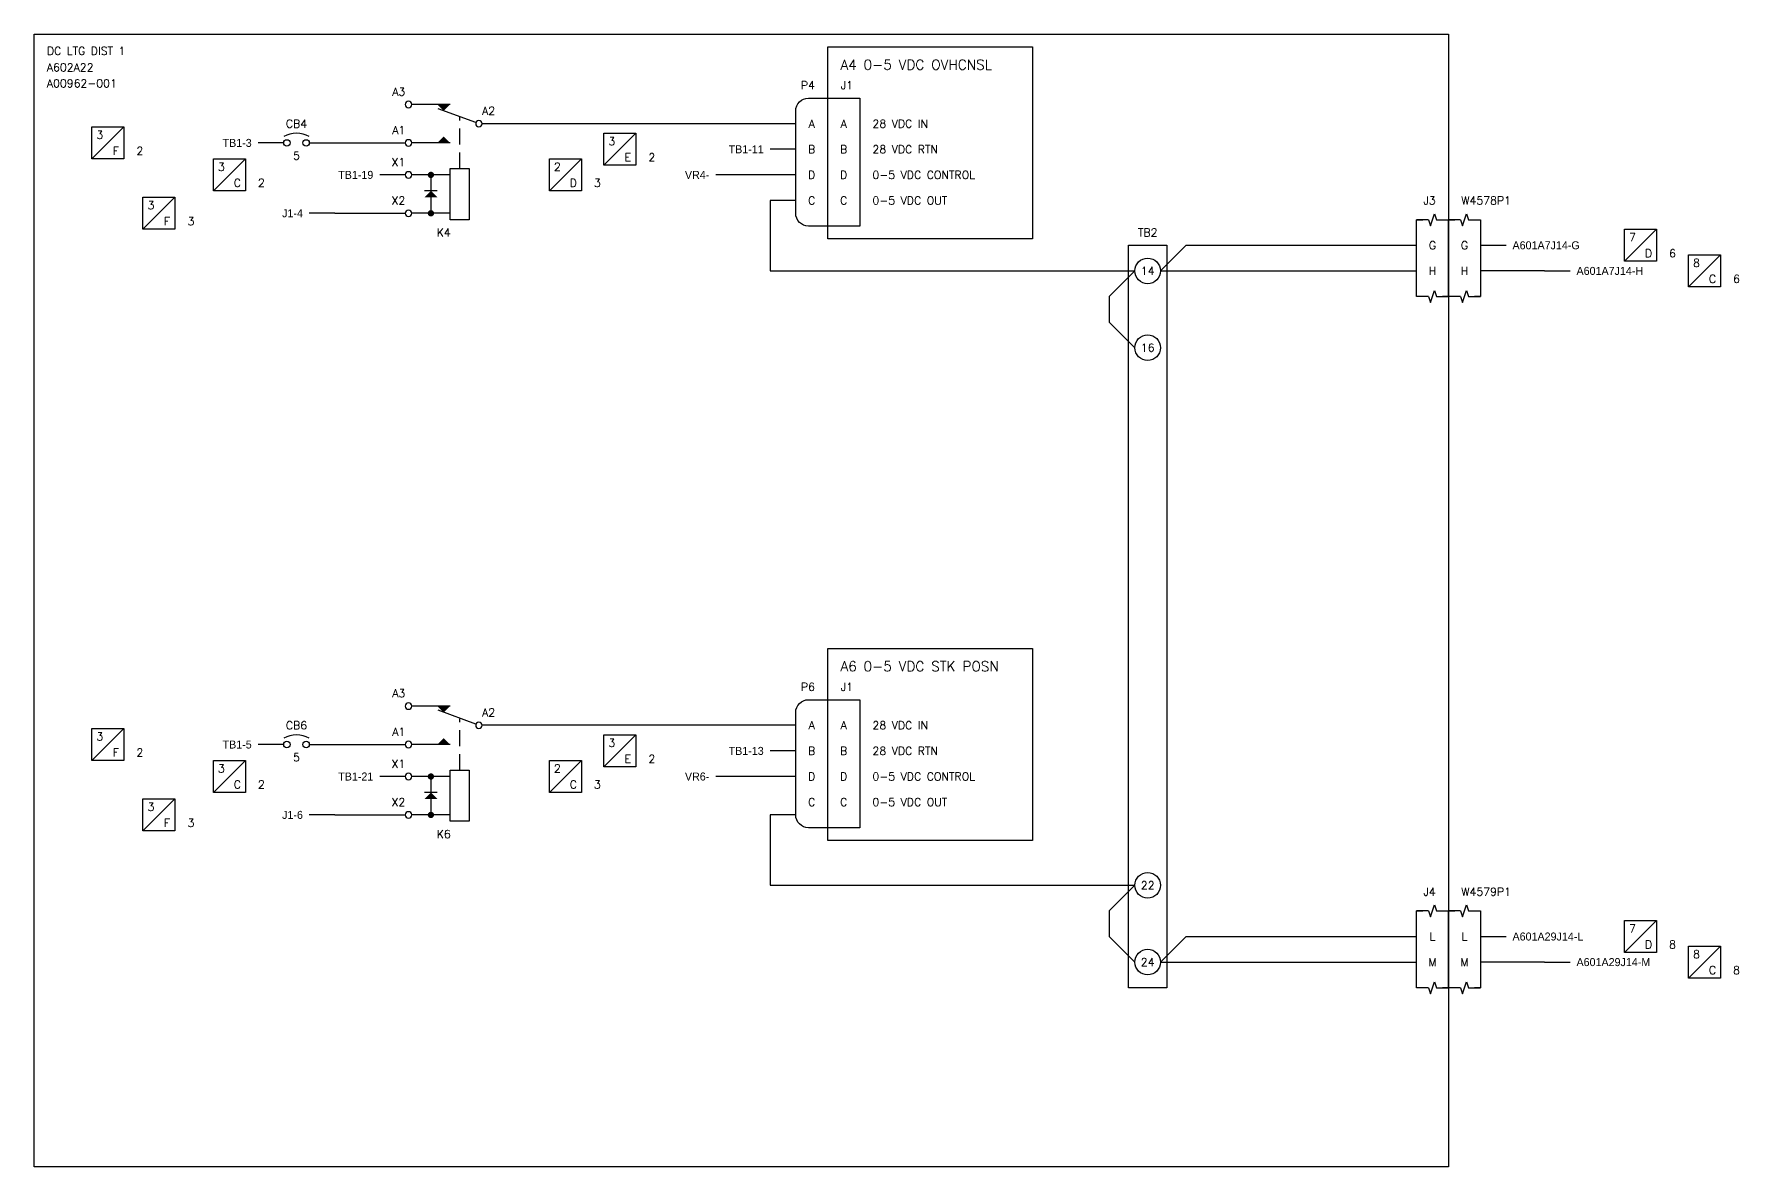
# Model space of a CAD drawing. Extents: x -29 to 207, y 0 to 19.
# Drawn here: x 93 to 119.64, y 0.4 to 18.1 of the extents above; entities that cross this region are included whole.
import ezdxf
from ezdxf.enums import TextEntityAlignment as Align

# ---------------------------------------------------------------- set-up
doc = ezdxf.new("R2010")
doc.units = 0
doc.header["$MEASUREMENT"] = 0
doc.linetypes.add('DASHED2', pattern=[0.375, 0.25, -0.125])
doc.linetypes.add('DGN5', pattern=[0.257567, 0.085856, -0.171711])
doc.layers.get('0').update_dxf_attribs({"linetype": 'CONTINUOUS'})
doc.styles.add('SCHEMATIC', font='romans.shx', dxfattribs={"height": 0.125})

# ---------------------------------------------------------------- blocks, each defined once
blk = doc.blocks.new('SPDT_RELAY')
for points in [[(0.5, 0.3), (0.7, 0.3), (0.6, 0.2)], [(0.5, -0.3), (0.7, -0.3), (0.6, -0.2)], [(0.7, -1.15), (0.9, -1.15), (0.8, -1.05)]]:
    blk.add_hatch(color=7).paths.add_polyline_path(points)
h = blk.add_hatch(color=7)
edge = h.paths.add_edge_path()
edge.add_arc((0.8, -0.8), 0.05, 0, 360)
h = blk.add_hatch(color=7)
edge = h.paths.add_edge_path()
edge.add_arc((0.8, -1.4), 0.05, 0, 360)
at = {"color": 7}
for p, q in [((0.5, 0.3), (1.1, 0.3)), ((0.098, 0.017), (0.687, 0.234)), ((0.5, -0.3), (1.1, -0.3)), ((0.5, -0.8), (1.1, -0.8)), ((0.7, -1.05), (0.9, -1.05)), ((0.8, -0.8), (0.8, -1.4)), ((0.5, -1.4), (1.1, -1.4))]:
    blk.add_line(p, q, dxfattribs=at)
at = {"color": 7, "linetype": 'DASHED2'}
blk.add_line((0.35, -0.7), (0.35, 0.1), dxfattribs=at)
at = {"color": 7}
blk.add_lwpolyline([(0.5, -0.7), (0.2, -0.7), (0.2, -1.5), (0.5, -1.5)], close=True, dxfattribs=at)
for centre in [(1.15, 0.3), (0.05, 0), (1.15, -0.3), (1.15, -0.8), (1.15, -1.4)]:
    blk.add_circle(centre, 0.05, dxfattribs=at)
blk = doc.blocks.new('SPDT_CIRCUIT_BREAKER')
at = {"color": 7, "xscale": -1}
blk.add_blockref('SPDT_RELAY', (0, 0), dxfattribs=at)
at = {"color": 7, "style": 'SCHEMATIC'}
for s, p in [('A3', (-1.2, 0.5)), ('A1', (-1.2, -0.1)), ('X1', (-1.2, -0.6)), ('X2', (-1.2, -1.2))]:
    blk.add_text(s, height=0.125, dxfattribs=at).set_placement(p, align=Align.MIDDLE_RIGHT)
blk.add_text('A2', height=0.125, dxfattribs=at).set_placement((0, 0.2), align=Align.MIDDLE_LEFT)
blk = doc.blocks.new('DEST_FROM')
for p, q in [((-2.999, -0.25), (-2.499, 0.25)), ((0, 0), (-0.4, 0))]:
    blk.add_line(p, q)
blk.add_lwpolyline([(-2.999, 0.25), (-2.499, 0.25), (-2.499, -0.25), (-2.999, -0.25)], close=True)
for tag, p in [('DWG_TITLE', (-3.399, 0)), ('DWG_#', (-3.402, -0.2))]:
    blk.add_attdef(tag, text='', height=0.125).set_placement(p, align=Align.RIGHT)
at = {"style": 'SCHEMATIC'}
for p in [(-2.874, 0.125), (-2.624, -0.125)]:
    blk.add_attdef('X', text='', height=0.125, dxfattribs=at).set_placement(p, align=Align.MIDDLE)
blk.add_attdef('CONTACT_REFDES', text='', height=0.125).set_placement((-0.5, 0), align=Align.MIDDLE_RIGHT)
blk.add_attdef('X', text='', height=0.125, dxfattribs=at).set_placement((-2.249, -0.125), align=Align.MIDDLE_CENTER)
blk = doc.blocks.new('DEST_TO')
for p, q in [((0, 0), (0.4, 0)), ((2.25, -0.25), (2.75, 0.25))]:
    blk.add_line(p, q)
blk.add_lwpolyline([(2.25, 0.25), (2.75, 0.25), (2.75, -0.25), (2.25, -0.25)], close=True)
blk.add_attdef('CONTACT_REFDES', text='', height=0.125).set_placement((0.5, 0), align=Align.MIDDLE_LEFT)
at = {"style": 'SCHEMATIC'}
for p in [(2.375, 0.125), (2.625, -0.125)]:
    blk.add_attdef('X', text='', height=0.125, dxfattribs=at).set_placement(p, align=Align.MIDDLE)
for tag, p in [('DWG_TITLE', (3.3, 0)), ('DWG_#', (3.3, -0.2))]:
    blk.add_attdef(tag, p, '', height=0.125)
blk.add_attdef('X', text='', height=0.125, dxfattribs=at).set_placement((3, -0.125), align=Align.MIDDLE_CENTER)

msp = doc.modelspace()

# ---------------------------------------------------------------- linework, layer by layer
for p, q in [((104.9, 16.7), (100, 16.7)), ((97.3, 16.4), (98.8, 16.4)), ((104.9, 15.9), (104.05, 15.9)), ((97.7, 15.3), (98.8, 15.3)), ((110.2, 14.4), (109.8, 14)), ((116.6, 14.4), (115.6, 14.4)), ((109.8, 14), (109.8, 13.6)), ((110.2, 13.2), (109.8, 13.6)), ((104.9, 7.3), (100, 7.3)), ((97.3, 7), (98.8, 7)), ((104.9, 6.5), (104.05, 6.5)), ((97.7, 5.9), (98.8, 5.9)), ((110.2, 4.8), (109.8, 4.4)), ((109.8, 4.4), (109.8, 4)), ((110.2, 3.6), (109.8, 4)), ((116.6, 3.6), (115.6, 3.6))]:
    msp.add_line(p, q)
at = {"linetype": 'ByBlock'}
for p, q in [((114.787, 15.2), (114.6, 15.2)), ((114.787, 15.2), (114.819, 15.106)), ((114.819, 15.106), (114.881, 15.294)), ((114.881, 15.294), (114.912, 15.2)), ((114.912, 15.2), (115.1, 15.2)), ((115.287, 15.2), (115.1, 15.2)), ((115.287, 15.2), (115.319, 15.106)), ((115.319, 15.106), (115.381, 15.294)), ((115.381, 15.294), (115.412, 15.2)), ((115.412, 15.2), (115.6, 15.2)), ((114.787, 14), (114.6, 14)), ((114.787, 14), (114.819, 13.906)), ((114.819, 13.906), (114.881, 14.094)), ((114.881, 14.094), (114.912, 14)), ((114.912, 14), (115.1, 14)), ((115.287, 14), (115.1, 14)), ((115.287, 14), (115.319, 13.906)), ((115.319, 13.906), (115.381, 14.094)), ((115.381, 14.094), (115.412, 14)), ((115.412, 14), (115.6, 14)), ((114.787, 4.4), (114.6, 4.4)), ((114.787, 4.4), (114.819, 4.306)), ((114.819, 4.306), (114.881, 4.494)), ((114.881, 4.494), (114.912, 4.4)), ((114.912, 4.4), (115.1, 4.4)), ((115.287, 4.4), (115.1, 4.4)), ((115.287, 4.4), (115.319, 4.306)), ((115.319, 4.306), (115.381, 4.494)), ((115.381, 4.494), (115.412, 4.4)), ((115.412, 4.4), (115.6, 4.4)), ((114.787, 3.2), (114.6, 3.2)), ((114.787, 3.2), (114.819, 3.106)), ((114.819, 3.106), (114.881, 3.294)), ((114.881, 3.294), (114.912, 3.2)), ((114.912, 3.2), (115.1, 3.2)), ((115.287, 3.2), (115.1, 3.2)), ((115.287, 3.2), (115.319, 3.106)), ((115.319, 3.106), (115.381, 3.294)), ((115.381, 3.294), (115.412, 3.2)), ((115.412, 3.2), (115.6, 3.2))]:
    msp.add_line(p, q, dxfattribs=at)
for points in [[(93, 18.1), (115.1, 18.1), (115.1, 0.4), (93, 0.4)], [(105.4, 17.9), (108.6, 17.9), (108.6, 14.9), (105.4, 14.9)], [(110.1, 14.8), (110.7, 14.8), (110.7, 3.2), (110.1, 3.2)], [(105.4, 8.5), (108.6, 8.5), (108.6, 5.5), (105.4, 5.5)]]:
    msp.add_lwpolyline(points, close=True)
for points in [[(105.1, 17.1), (105.9, 17.1), (105.9, 15.1), (105.1, 15.1, -0.414214), (104.9, 15.3), (104.9, 16.9, -0.414214)], [(105.1, 7.7), (105.9, 7.7), (105.9, 5.7), (105.1, 5.7, -0.414214), (104.9, 5.9), (104.9, 7.5, -0.414214)]]:
    msp.add_lwpolyline(points, format="xyb", close=True)
for points in [[(104.9, 15.5), (104.5, 15.5), (104.5, 14.4), (110.2, 14.4)], [(110.6, 14.4), (111, 14.8), (113.3, 14.8), (113.9, 14.8), (114.6, 14.8)], [(110.6, 14.4), (113.1, 14.4), (113.6, 14.4), (114.6, 14.4)], [(104.9, 5.9), (104.5, 5.9), (104.5, 4.8), (110.2, 4.8)], [(110.6, 3.6), (111, 4), (113.3, 4), (113.9, 4), (114.6, 4)], [(110.6, 3.6), (113.1, 3.6), (113.6, 3.6), (114.6, 3.6)]]:
    msp.add_lwpolyline(points)
for points in [[(114.7, 14), (114.6, 14), (114.6, 15.2), (114.7, 15.2)], [(115.006, 15.2), (115.1, 15.2), (115.1, 14), (115.006, 14)], [(115.2, 14), (115.1, 14), (115.1, 15.2), (115.2, 15.2)], [(115.506, 15.2), (115.6, 15.2), (115.6, 14), (115.506, 14)], [(114.7, 3.2), (114.6, 3.2), (114.6, 4.4), (114.7, 4.4)], [(115.006, 4.4), (115.1, 4.4), (115.1, 3.2), (115.006, 3.2)], [(115.2, 3.2), (115.1, 3.2), (115.1, 4.4), (115.2, 4.4)], [(115.506, 4.4), (115.6, 4.4), (115.6, 3.2), (115.506, 3.2)]]:
    msp.add_lwpolyline(points, dxfattribs=at)
for centre, radius in [((96.95, 16.4), 0.05), ((97.25, 16.4), 0.05), ((110.4, 14.4), 0.2), ((110.4, 13.2), 0.2), ((96.95, 7), 0.05), ((97.25, 7), 0.05), ((110.4, 4.8), 0.2), ((110.4, 3.6), 0.2)]:
    msp.add_circle(centre, radius)
for centre in [(97.1, 16.125), (97.1, 6.725)]:
    msp.add_arc(centre, 0.425, 61.9275, 118.0725)

# ---------------------------------------------------------------- block references
for p in [(100, 16.7), (100, 7.3)]:
    msp.add_blockref('SPDT_CIRCUIT_BREAKER', p)
ref = msp.add_blockref('DEST_FROM', (96.9, 16.4))
ref.add_attrib('CONTACT_REFDES', 'TB1-3', dxfattribs={"height": 0.125}).set_placement((96.4, 16.4), align=Align.MIDDLE_RIGHT)
ref.add_attrib('X', 'F', dxfattribs={"height": 0.125, "style": 'SCHEMATIC'}).set_placement((94.276, 16.275), align=Align.MIDDLE)
ref.add_attrib('X', '3', dxfattribs={"height": 0.125, "style": 'SCHEMATIC'}).set_placement((94.026, 16.525), align=Align.MIDDLE)
ref.add_attrib('X', '2', dxfattribs={"height": 0.125, "style": 'SCHEMATIC'}).set_placement((94.651, 16.275), align=Align.MIDDLE_CENTER)
ref = msp.add_blockref('DEST_FROM', (104.9, 16.3))
ref.add_attrib('CONTACT_REFDES', 'TB1-11', dxfattribs={"height": 0.125}).set_placement((104.4, 16.3), align=Align.MIDDLE_RIGHT)
ref.add_attrib('X', 'E', dxfattribs={"height": 0.125, "style": 'SCHEMATIC'}).set_placement((102.276, 16.175), align=Align.MIDDLE)
ref.add_attrib('X', '3', dxfattribs={"height": 0.125, "style": 'SCHEMATIC'}).set_placement((102.026, 16.425), align=Align.MIDDLE)
ref.add_attrib('X', '2', dxfattribs={"height": 0.125, "style": 'SCHEMATIC'}).set_placement((102.651, 16.175), align=Align.MIDDLE_CENTER)
ref = msp.add_blockref('DEST_FROM', (98.8, 15.9))
ref.add_attrib('CONTACT_REFDES', 'TB1-19', dxfattribs={"height": 0.125}).set_placement((98.3, 15.9), align=Align.MIDDLE_RIGHT)
ref.add_attrib('X', 'C', dxfattribs={"height": 0.125, "style": 'SCHEMATIC'}).set_placement((96.176, 15.775), align=Align.MIDDLE)
ref.add_attrib('X', '3', dxfattribs={"height": 0.125, "style": 'SCHEMATIC'}).set_placement((95.926, 16.025), align=Align.MIDDLE)
ref.add_attrib('X', '2', dxfattribs={"height": 0.125, "style": 'SCHEMATIC'}).set_placement((96.551, 15.775), align=Align.MIDDLE_CENTER)
ref = msp.add_blockref('DEST_FROM', (104.05, 15.9))
ref.add_attrib('CONTACT_REFDES', 'VR4-', dxfattribs={"height": 0.125}).set_placement((103.55, 15.9), align=Align.MIDDLE_RIGHT)
ref.add_attrib('X', 'D', dxfattribs={"height": 0.125, "style": 'SCHEMATIC'}).set_placement((101.426, 15.775), align=Align.MIDDLE)
ref.add_attrib('X', '2', dxfattribs={"height": 0.125, "style": 'SCHEMATIC'}).set_placement((101.176, 16.025), align=Align.MIDDLE)
ref.add_attrib('X', '3', dxfattribs={"height": 0.125, "style": 'SCHEMATIC'}).set_placement((101.801, 15.775), align=Align.MIDDLE_CENTER)
ref = msp.add_blockref('DEST_FROM', (97.7, 15.3))
ref.add_attrib('CONTACT_REFDES', 'J1-4', dxfattribs={"height": 0.125}).set_placement((97.2, 15.3), align=Align.MIDDLE_RIGHT)
ref.add_attrib('X', 'F', dxfattribs={"height": 0.125, "style": 'SCHEMATIC'}).set_placement((95.076, 15.175), align=Align.MIDDLE)
ref.add_attrib('X', '3', dxfattribs={"height": 0.125, "style": 'SCHEMATIC'}).set_placement((94.826, 15.425), align=Align.MIDDLE)
ref.add_attrib('X', '3', dxfattribs={"height": 0.125, "style": 'SCHEMATIC'}).set_placement((95.451, 15.175), align=Align.MIDDLE_CENTER)
ref = msp.add_blockref('DEST_TO', (115.6, 14.8))
ref.add_attrib('X', 'D', dxfattribs={"height": 0.125, "style": 'SCHEMATIC'}).set_placement((118.225, 14.675), align=Align.MIDDLE)
ref.add_attrib('X', '7', dxfattribs={"height": 0.125, "style": 'SCHEMATIC'}).set_placement((117.975, 14.925), align=Align.MIDDLE)
ref.add_attrib('X', '6', dxfattribs={"height": 0.125, "style": 'SCHEMATIC'}).set_placement((118.6, 14.675), align=Align.MIDDLE_CENTER)
ref.add_attrib('CONTACT_REFDES', 'A601A7J14-G', dxfattribs={"height": 0.125}).set_placement((116.1, 14.8), align=Align.MIDDLE_LEFT)
ref = msp.add_blockref('DEST_TO', (116.6, 14.4))
ref.add_attrib('X', 'C', dxfattribs={"height": 0.125, "style": 'SCHEMATIC'}).set_placement((119.225, 14.275), align=Align.MIDDLE)
ref.add_attrib('X', '8', dxfattribs={"height": 0.125, "style": 'SCHEMATIC'}).set_placement((118.975, 14.525), align=Align.MIDDLE)
ref.add_attrib('X', '6', dxfattribs={"height": 0.125, "style": 'SCHEMATIC'}).set_placement((119.6, 14.275), align=Align.MIDDLE_CENTER)
ref.add_attrib('CONTACT_REFDES', 'A601A7J14-H', dxfattribs={"height": 0.125}).set_placement((117.1, 14.4), align=Align.MIDDLE_LEFT)
ref = msp.add_blockref('DEST_FROM', (96.9, 7))
ref.add_attrib('CONTACT_REFDES', 'TB1-5', dxfattribs={"height": 0.125}).set_placement((96.4, 7), align=Align.MIDDLE_RIGHT)
ref.add_attrib('X', 'F', dxfattribs={"height": 0.125, "style": 'SCHEMATIC'}).set_placement((94.276, 6.875), align=Align.MIDDLE)
ref.add_attrib('X', '3', dxfattribs={"height": 0.125, "style": 'SCHEMATIC'}).set_placement((94.026, 7.125), align=Align.MIDDLE)
ref.add_attrib('X', '2', dxfattribs={"height": 0.125, "style": 'SCHEMATIC'}).set_placement((94.651, 6.875), align=Align.MIDDLE_CENTER)
ref = msp.add_blockref('DEST_FROM', (104.9, 6.9))
ref.add_attrib('CONTACT_REFDES', 'TB1-13', dxfattribs={"height": 0.125}).set_placement((104.4, 6.9), align=Align.MIDDLE_RIGHT)
ref.add_attrib('X', 'E', dxfattribs={"height": 0.125, "style": 'SCHEMATIC'}).set_placement((102.276, 6.775), align=Align.MIDDLE)
ref.add_attrib('X', '3', dxfattribs={"height": 0.125, "style": 'SCHEMATIC'}).set_placement((102.026, 7.025), align=Align.MIDDLE)
ref.add_attrib('X', '2', dxfattribs={"height": 0.125, "style": 'SCHEMATIC'}).set_placement((102.651, 6.775), align=Align.MIDDLE_CENTER)
ref = msp.add_blockref('DEST_FROM', (98.8, 6.5))
ref.add_attrib('CONTACT_REFDES', 'TB1-21', dxfattribs={"height": 0.125}).set_placement((98.3, 6.5), align=Align.MIDDLE_RIGHT)
ref.add_attrib('X', 'C', dxfattribs={"height": 0.125, "style": 'SCHEMATIC'}).set_placement((96.176, 6.375), align=Align.MIDDLE)
ref.add_attrib('X', '3', dxfattribs={"height": 0.125, "style": 'SCHEMATIC'}).set_placement((95.926, 6.625), align=Align.MIDDLE)
ref.add_attrib('X', '2', dxfattribs={"height": 0.125, "style": 'SCHEMATIC'}).set_placement((96.551, 6.375), align=Align.MIDDLE_CENTER)
ref = msp.add_blockref('DEST_FROM', (104.05, 6.5))
ref.add_attrib('CONTACT_REFDES', 'VR6-', dxfattribs={"height": 0.125}).set_placement((103.55, 6.5), align=Align.MIDDLE_RIGHT)
ref.add_attrib('X', 'C', dxfattribs={"height": 0.125, "style": 'SCHEMATIC'}).set_placement((101.426, 6.375), align=Align.MIDDLE)
ref.add_attrib('X', '2', dxfattribs={"height": 0.125, "style": 'SCHEMATIC'}).set_placement((101.176, 6.625), align=Align.MIDDLE)
ref.add_attrib('X', '3', dxfattribs={"height": 0.125, "style": 'SCHEMATIC'}).set_placement((101.801, 6.375), align=Align.MIDDLE_CENTER)
ref = msp.add_blockref('DEST_FROM', (97.7, 5.9))
ref.add_attrib('CONTACT_REFDES', 'J1-6', dxfattribs={"height": 0.125}).set_placement((97.2, 5.9), align=Align.MIDDLE_RIGHT)
ref.add_attrib('X', 'F', dxfattribs={"height": 0.125, "style": 'SCHEMATIC'}).set_placement((95.076, 5.775), align=Align.MIDDLE)
ref.add_attrib('X', '3', dxfattribs={"height": 0.125, "style": 'SCHEMATIC'}).set_placement((94.826, 6.025), align=Align.MIDDLE)
ref.add_attrib('X', '3', dxfattribs={"height": 0.125, "style": 'SCHEMATIC'}).set_placement((95.451, 5.775), align=Align.MIDDLE_CENTER)
ref = msp.add_blockref('DEST_TO', (115.6, 4))
ref.add_attrib('X', 'D', dxfattribs={"height": 0.125, "style": 'SCHEMATIC'}).set_placement((118.225, 3.875), align=Align.MIDDLE)
ref.add_attrib('X', '7', dxfattribs={"height": 0.125, "style": 'SCHEMATIC'}).set_placement((117.975, 4.125), align=Align.MIDDLE)
ref.add_attrib('X', '8', dxfattribs={"height": 0.125, "style": 'SCHEMATIC'}).set_placement((118.6, 3.875), align=Align.MIDDLE_CENTER)
ref.add_attrib('CONTACT_REFDES', 'A601A29J14-L', dxfattribs={"height": 0.125}).set_placement((116.1, 4), align=Align.MIDDLE_LEFT)
ref = msp.add_blockref('DEST_TO', (116.6, 3.6))
ref.add_attrib('X', 'C', dxfattribs={"height": 0.125, "style": 'SCHEMATIC'}).set_placement((119.225, 3.475), align=Align.MIDDLE)
ref.add_attrib('X', '8', dxfattribs={"height": 0.125, "style": 'SCHEMATIC'}).set_placement((118.975, 3.725), align=Align.MIDDLE)
ref.add_attrib('X', '8', dxfattribs={"height": 0.125, "style": 'SCHEMATIC'}).set_placement((119.6, 3.475), align=Align.MIDDLE_CENTER)
ref.add_attrib('CONTACT_REFDES', 'A601A29J14-M', dxfattribs={"height": 0.125}).set_placement((117.1, 3.6), align=Align.MIDDLE_LEFT)

# ---------------------------------------------------------------- texts
at = {"linetype": 'DGN5', "style": 'SCHEMATIC'}
for s, p in [('DC LTG DIST 1', (93.2, 17.9)), ('A602A22', (93.2, 17.643)), ('A00962-001', (93.2, 17.393))]:
    msp.add_text(s, height=0.125, dxfattribs=at).set_placement(p, align=Align.TOP_LEFT)
at = {"style": 'SCHEMATIC'}
for s, p in [('P4', (105.2, 17.3)), ('J3', (114.9, 15.5)), ('P6', (105.2, 7.9)), ('J4', (114.9, 4.7))]:
    msp.add_text(s, height=0.125, dxfattribs=at).set_placement(p, align=Align.MIDDLE_RIGHT)
for s, p in [('J1', (105.7, 17.3)), ('CB4', (97.1, 16.7)), ('A', (105.15, 16.7)), ('A', (105.65, 16.7)), ('5', (97.1, 16.2)), ('B', (105.15, 16.3)), ('B', (105.65, 16.3)), ('D', (105.15, 15.9)), ('D', (105.65, 15.9)), ('C', (105.15, 15.5)), ('C', (105.65, 15.5)), ('K4', (99.4, 15)), ('TB2', (110.4, 15)), ('G', (114.85, 14.8)), ('G', (115.35, 14.8)), ('14', (110.4, 14.4)), ('H', (114.85, 14.4)), ('H', (115.35, 14.4)), ('16', (110.4, 13.2)), ('J1', (105.7, 7.9)), ('CB6', (97.1, 7.3)), ('A', (105.15, 7.3)), ('A', (105.65, 7.3)), ('B', (105.15, 6.9)), ('B', (105.65, 6.9)), ('5', (97.1, 6.8)), ('D', (105.15, 6.5)), ('D', (105.65, 6.5)), ('C', (105.15, 6.1)), ('C', (105.65, 6.1)), ('K6', (99.4, 5.6)), ('22', (110.4, 4.8)), ('L', (114.85, 4)), ('L', (115.35, 4)), ('24', (110.4, 3.6)), ('M', (114.85, 3.6)), ('M', (115.35, 3.6))]:
    msp.add_text(s, height=0.125, dxfattribs=at).set_placement(p, align=Align.MIDDLE_CENTER)
for s, p in [('28 VDC IN', (106.1, 16.7)), ('28 VDC RTN', (106.1, 16.3)), ('0-5 VDC CONTROL', (106.1, 15.9)), ('0-5 VDC OUT', (106.1, 15.5)), ('W4578P1', (115.3, 15.5)), ('28 VDC IN', (106.1, 7.3)), ('28 VDC RTN', (106.1, 6.9)), ('0-5 VDC CONTROL', (106.1, 6.5)), ('0-5 VDC OUT', (106.1, 6.1)), ('W4579P1', (115.3, 4.7))]:
    msp.add_text(s, height=0.125, dxfattribs=at).set_placement(p, align=Align.MIDDLE_LEFT)
at = {"char_height": 0.156, "width": 4, "attachment_point": 1, "style": 'SCHEMATIC'}
for s, insert in [('A4 0-5 VDC OVHCNSL', (105.6, 17.7)), ('A6 0-5 VDC STK POSN', (105.6, 8.3))]:
    msp.add_mtext(s, dxfattribs=dict(at, insert=insert))

doc.saveas('drawing.dxf')
